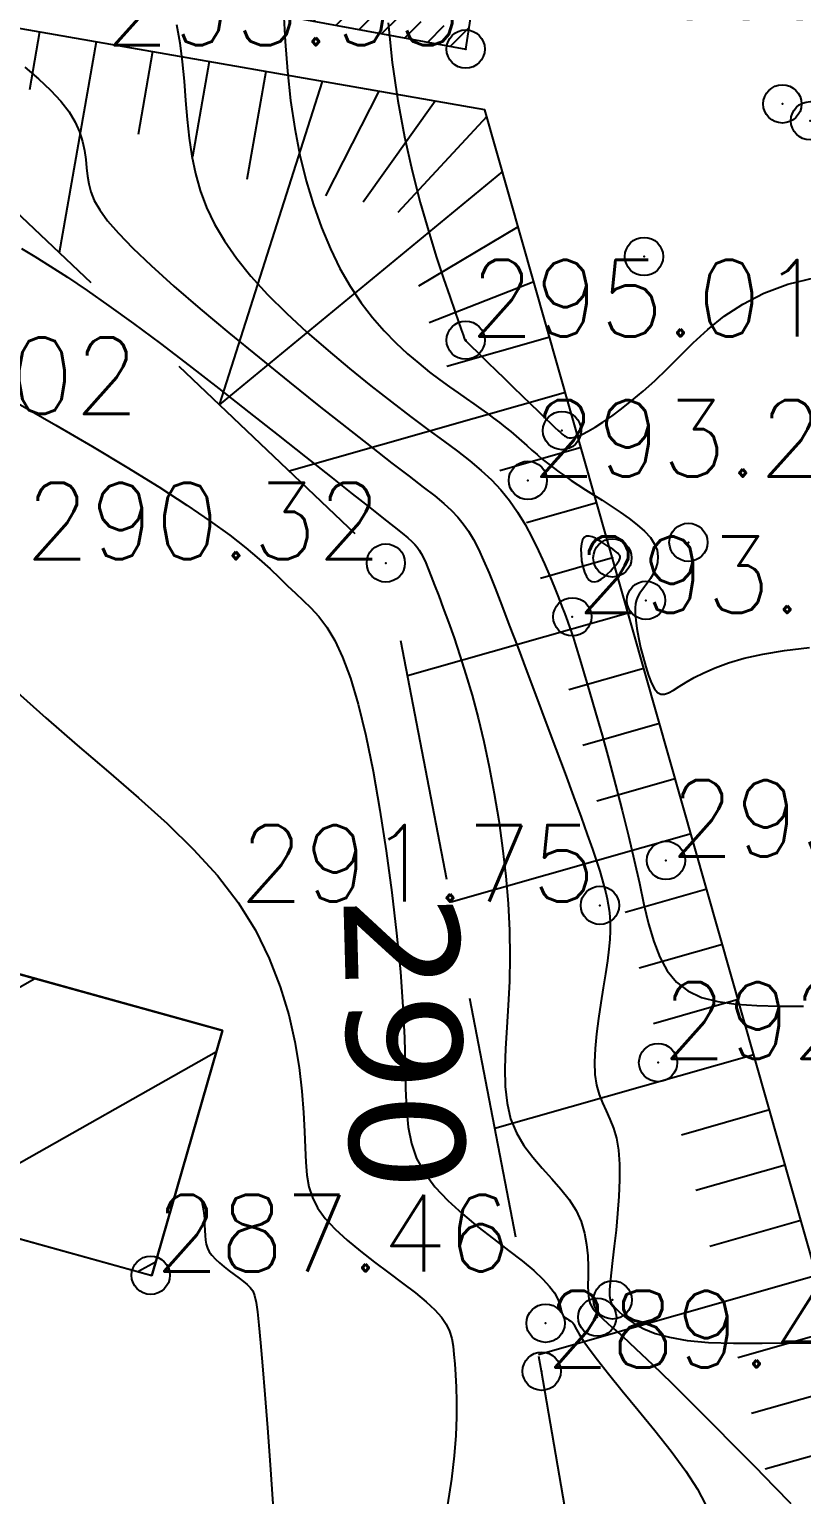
# Model space of a CAD drawing. Header units: millimetres. Extents: x 524954 to 526204, y 9523489 to 9524010.
# Drawn here: x 525953.82 to 525963.91, y 9523738.42 to 9523757.57 of the extents above; entities that cross this region are included whole.
import ezdxf
from ezdxf.enums import TextEntityAlignment as Align

# ---------------------------------------------------------------- set-up
doc = ezdxf.new("R2010")
doc.units = ezdxf.units.MM
doc.header["$PDMODE"] = 32
doc.header["$PDSIZE"] = 0.5
doc.linetypes.add('CACHE2', pattern=[4.7625, 3.175, -1.5875])
for name, color, linetype in [('Bas_Talus', 40, 'CACHE2'), ('Bati', 6, 'Continuous'), ('Bati_H', 1, 'Continuous'), ('Cloture', 7, 'Continuous'), ('CN_01_00', 3, 'Continuous'), ('CN_02_00', 4, 'Continuous'), ('CN_05_00', 6, 'Continuous'), ('CN_10_00', 1, 'Continuous'), ('Cotation Courbes de niveau', 7, 'Continuous'), ('Haut_Talus', 30, 'Continuous'), ('Murs', 1, 'Continuous'), ('Talus', 2, 'Continuous'), ('TopoAlt', 3, 'Continuous'), ('TOPOJIS', 7, 'Continuous'), ('Toponomie', 7, 'CACHE2')]:
    doc.layers.add(name, color=color, linetype=linetype)
doc.styles.add('Simplex 1.0', font='Simplex.shx', dxfattribs={"width": 0.99, "height": 1})
doc.styles.get("Standard").update_dxf_attribs({"font": 'arial.ttf'})
doc.styles.add('Verdana 1.0', font='verdana.ttf', dxfattribs={"width": 0.99, "height": 1})

# ---------------------------------------------------------------- blocks, each defined once
blk = doc.blocks.new('TCPOINT M')
at = {"color": 0}
blk.add_point((0, 0), dxfattribs=at)
at = {"layer": 'TopoAlt', "style": 'Simplex 1.0', "width": 0.99}
blk.add_attdef('ALT', (0.15, 0.15), '', height=1, dxfattribs=at)

msp = doc.modelspace()

# ---------------------------------------------------------------- hatches: boundary and pattern name
at = {"layer": 'Bati_H'}
h = msp.add_hatch(dxfattribs=at)
h.set_pattern_fill('_U', color=256, scale=2, angle=29.4835, style=0, pattern_type=0)
h.set_pattern_definition([(29.48347552, (0, 0), (-0.98434504664, 1.74099535587), [])])
h.paths.add_polyline_path([(525947.304, 9523743.537), (525955.421, 9523741.284), (525956.343, 9523744.486), (525948.226, 9523746.739), (525948.195, 9523746.748)])
at = {"layer": 'Murs'}
h = msp.add_hatch(dxfattribs=at)
h.set_pattern_fill('_U', color=256, scale=0.25, angle=45, style=0, pattern_type=0)
h.set_pattern_definition([(45, (0, 0), (-0.1767766952966, 0.1767766952966), [])])
h.paths.add_polyline_path([(525943.497, 9523786.499), (525939.15, 9523761.062), (525959.522, 9523757.313), (525960.624, 9523764.431), (525961.465, 9523772.198), (525963.029, 9523784.147)])
h.paths.add_polyline_path([(525943.703, 9523786.222), (525939.438, 9523761.264), (525959.315, 9523757.605), (525960.376, 9523764.463), (525961.217, 9523772.228), (525962.748, 9523783.929)], flags=0)

# ---------------------------------------------------------------- linework, layer by layer
at = {"layer": 'Bas_Talus', "flags": 128}
msp.add_lwpolyline([(525965.486, 9523714.445), (525966.272, 9523716.957), (525966.445, 9523722.954), (525961.273, 9523735.625), (525960.515, 9523740.034), (525958.478, 9523750.596), (525953.556, 9523755.272), (525948.822, 9523754.787), (525939.478, 9523755.151), (525934.376, 9523755.444), (525928.247, 9523755.547)], dxfattribs=at)
at = {"layer": 'Bati', "flags": 128}
msp.add_lwpolyline([(525947.304, 9523743.537), (525955.421, 9523741.284), (525956.343, 9523744.486), (525948.226, 9523746.739), (525948.195, 9523746.748)], close=True, dxfattribs=at)
at = {"layer": 'Cloture'}
for p, q in [((525948.226, 9523746.739), (525956.327, 9523744.49)), ((525956.343, 9523744.486), (525955.421, 9523741.284)), ((525947.304, 9523743.537), (525955.405, 9523741.288))]:
    msp.add_line(p, q, dxfattribs=at)
at = {"layer": 'Cloture', "flags": 128}
msp.add_lwpolyline([(525943.497, 9523786.499), (525939.15, 9523761.062), (525959.522, 9523757.313), (525960.624, 9523764.431), (525961.465, 9523772.198), (525963.029, 9523784.147)], close=True, dxfattribs=at)
at = {"layer": 'CN_01_00', "flags": 128}
for points, elevation in [([(525955.744, 9523757.632), (525955.787, 9523757.393), (525955.817, 9523757.145), (525955.84, 9523756.894), (525955.86, 9523756.641), (525955.88, 9523756.391), (525955.906, 9523756.147), (525955.941, 9523755.912), (525955.989, 9523755.685), (525956.052, 9523755.463), (525956.135, 9523755.244), (525956.239, 9523755.026), (525956.368, 9523754.805), (525956.525, 9523754.579), (525956.713, 9523754.347), (525956.933, 9523754.107), (525957.18, 9523753.862), (525957.446, 9523753.615), (525957.723, 9523753.372), (525958.005, 9523753.136), (525958.284, 9523752.911), (525958.552, 9523752.701), (525958.802, 9523752.511), (525959.028, 9523752.342), (525959.231, 9523752.193), (525959.413, 9523752.057), (525959.577, 9523751.93), (525959.724, 9523751.807), (525959.858, 9523751.683), (525959.981, 9523751.554), (525960.094, 9523751.415), (525960.2, 9523751.261), (525960.299, 9523751.098), (525960.391, 9523750.927), (525960.476, 9523750.756), (525960.553, 9523750.587), (525960.623, 9523750.426), (525960.684, 9523750.277), (525960.737, 9523750.144), (525960.781, 9523750.03), (525960.82, 9523749.93), (525960.855, 9523749.834), (525960.89, 9523749.736), (525960.927, 9523749.626), (525960.967, 9523749.496), (525961.015, 9523749.339), (525961.073, 9523749.146), (525961.142, 9523748.912), (525961.22, 9523748.642), (525961.304, 9523748.345), (525961.393, 9523748.027), (525961.482, 9523747.697), (525961.569, 9523747.363), (525961.652, 9523747.032), (525961.726, 9523746.714), (525961.792, 9523746.414), (525961.852, 9523746.135), (525961.913, 9523745.879), (525961.981, 9523745.648), (525962.06, 9523745.443), (525962.156, 9523745.267), (525962.276, 9523745.12), (525962.424, 9523745.004), (525962.604, 9523744.92), (525962.817, 9523744.864), (525963.058, 9523744.829), (525963.327, 9523744.812), (525963.621, 9523744.805), (525963.937, 9523744.804)], 293), ([(525953.715, 9523754.706), (525953.891, 9523754.601), (525954.091, 9523754.477), (525954.318, 9523754.331), (525954.573, 9523754.159), (525954.859, 9523753.958), (525955.179, 9523753.727), (525955.531, 9523753.464), (525955.908, 9523753.177), (525956.297, 9523752.875), (525956.688, 9523752.569), (525957.069, 9523752.269), (525957.428, 9523751.985), (525957.755, 9523751.725), (525958.037, 9523751.502), (525958.267, 9523751.32), (525958.448, 9523751.178), (525958.588, 9523751.069), (525958.691, 9523750.987), (525958.767, 9523750.926), (525958.82, 9523750.879), (525958.858, 9523750.84), (525958.888, 9523750.804), (525958.915, 9523750.765), (525958.942, 9523750.719), (525958.97, 9523750.664), (525959, 9523750.598), (525959.033, 9523750.518), (525959.072, 9523750.421), (525959.116, 9523750.305), (525959.169, 9523750.169), (525959.229, 9523750.008), (525959.297, 9523749.824), (525959.37, 9523749.618), (525959.447, 9523749.389), (525959.526, 9523749.138), (525959.606, 9523748.867), (525959.684, 9523748.575), (525959.76, 9523748.263), (525959.831, 9523747.932), (525959.896, 9523747.586), (525959.954, 9523747.231), (525960.005, 9523746.869), (525960.045, 9523746.505), (525960.076, 9523746.145), (525960.095, 9523745.792), (525960.1, 9523745.451), (525960.093, 9523745.125), (525960.078, 9523744.816), (525960.059, 9523744.524), (525960.043, 9523744.25), (525960.034, 9523743.993), (525960.039, 9523743.754), (525960.063, 9523743.535), (525960.11, 9523743.334), (525960.186, 9523743.151), (525960.284, 9523742.985), (525960.398, 9523742.832), (525960.521, 9523742.687), (525960.647, 9523742.549), (525960.767, 9523742.413), (525960.875, 9523742.277), (525960.965, 9523742.136), (525961.032, 9523741.989), (525961.076, 9523741.839), (525961.103, 9523741.688), (525961.117, 9523741.54), (525961.122, 9523741.4), (525961.122, 9523741.27), (525961.12, 9523741.155), (525961.122, 9523741.057), (525961.13, 9523740.979), (525961.15, 9523740.914), (525961.186, 9523740.853), (525961.242, 9523740.789), (525961.321, 9523740.713), (525961.429, 9523740.616), (525961.57, 9523740.49), (525961.748, 9523740.327), (525961.964, 9523740.121), (525962.211, 9523739.88), (525962.479, 9523739.615), (525962.757, 9523739.337), (525963.036, 9523739.056), (525963.304, 9523738.783), (525963.553, 9523738.528), (525963.771, 9523738.304)], 291), ([(525953.62, 9523748.945), (525954.032, 9523748.571), (525954.445, 9523748.214), (525954.852, 9523747.867), (525955.245, 9523747.528), (525955.619, 9523747.191), (525955.965, 9523746.854), (525956.277, 9523746.512), (525956.548, 9523746.16), (525956.773, 9523745.798), (525956.955, 9523745.428), (525957.099, 9523745.058), (525957.209, 9523744.693), (525957.289, 9523744.34), (525957.346, 9523744.005), (525957.382, 9523743.694), (525957.404, 9523743.414), (525957.416, 9523743.168), (525957.423, 9523742.953), (525957.431, 9523742.765), (525957.446, 9523742.597), (525957.473, 9523742.445), (525957.518, 9523742.304), (525957.587, 9523742.168), (525957.685, 9523742.031), (525957.815, 9523741.89), (525957.972, 9523741.746), (525958.147, 9523741.602), (525958.332, 9523741.458), (525958.518, 9523741.318), (525958.698, 9523741.184), (525958.864, 9523741.057), (525959.006, 9523740.941), (525959.119, 9523740.836), (525959.204, 9523740.739), (525959.267, 9523740.647), (525959.31, 9523740.557), (525959.339, 9523740.463), (525959.358, 9523740.363), (525959.369, 9523740.253), (525959.379, 9523740.129), (525959.389, 9523739.988), (525959.398, 9523739.826), (525959.404, 9523739.641), (525959.404, 9523739.432), (525959.394, 9523739.194), (525959.373, 9523738.926), (525959.337, 9523738.625), (525959.285, 9523738.289)], 289)]:
    msp.add_lwpolyline(points, dxfattribs=dict(at, elevation=elevation))
at = {"layer": 'CN_01_00', "elevation": 293, "flags": 128}
msp.add_lwpolyline([(525961.303, 9523750.87), (525961.26, 9523750.896), (525961.217, 9523750.92), (525961.175, 9523750.938), (525961.136, 9523750.947), (525961.101, 9523750.945), (525961.071, 9523750.929), (525961.049, 9523750.897), (525961.034, 9523750.846), (525961.028, 9523750.78), (525961.03, 9523750.706), (525961.038, 9523750.627), (525961.054, 9523750.549), (525961.075, 9523750.478), (525961.101, 9523750.418), (525961.133, 9523750.376), (525961.17, 9523750.353), (525961.209, 9523750.35), (525961.251, 9523750.361), (525961.293, 9523750.384), (525961.335, 9523750.416), (525961.376, 9523750.453), (525961.413, 9523750.491), (525961.447, 9523750.527), (525961.475, 9523750.559), (525961.499, 9523750.587), (525961.517, 9523750.61), (525961.53, 9523750.631), (525961.539, 9523750.649), (525961.542, 9523750.665), (525961.542, 9523750.68), (525961.536, 9523750.694), (525961.526, 9523750.709), (525961.512, 9523750.724), (525961.494, 9523750.74), (525961.471, 9523750.757), (525961.445, 9523750.776), (525961.415, 9523750.796), (525961.381, 9523750.818), (525961.343, 9523750.843), (525961.303, 9523750.87)], close=True, dxfattribs=at)
at = {"layer": 'CN_02_00', "flags": 128}
for points, elevation in [([(525957.142, 9523757.802), (525957.164, 9523757.412), (525957.193, 9523757.022), (525957.233, 9523756.641), (525957.287, 9523756.275), (525957.355, 9523755.925), (525957.437, 9523755.592), (525957.531, 9523755.277), (525957.637, 9523754.981), (525957.753, 9523754.704), (525957.879, 9523754.447), (525958.014, 9523754.212), (525958.156, 9523753.998), (525958.305, 9523753.804), (525958.456, 9523753.63), (525958.609, 9523753.473), (525958.761, 9523753.332), (525958.909, 9523753.206), (525959.051, 9523753.092), (525959.185, 9523752.991), (525959.309, 9523752.9), (525959.424, 9523752.818), (525959.53, 9523752.744), (525959.628, 9523752.675), (525959.72, 9523752.611), (525959.806, 9523752.55), (525959.887, 9523752.491), (525959.965, 9523752.433), (525960.039, 9523752.373), (525960.112, 9523752.313), (525960.182, 9523752.252), (525960.252, 9523752.192), (525960.32, 9523752.131), (525960.388, 9523752.072), (525960.455, 9523752.013), (525960.524, 9523751.955), (525960.593, 9523751.899), (525960.664, 9523751.844), (525960.739, 9523751.789), (525960.817, 9523751.734), (525960.901, 9523751.676), (525960.99, 9523751.617), (525961.087, 9523751.554), (525961.192, 9523751.487), (525961.305, 9523751.416), (525961.423, 9523751.34), (525961.542, 9523751.261), (525961.657, 9523751.18), (525961.764, 9523751.097), (525961.858, 9523751.013), (525961.936, 9523750.928), (525961.992, 9523750.844), (525962.025, 9523750.762), (525962.035, 9523750.681), (525962.028, 9523750.603), (525962.007, 9523750.529), (525961.976, 9523750.459), (525961.938, 9523750.394), (525961.898, 9523750.336), (525961.858, 9523750.284), (525961.824, 9523750.239), (525961.795, 9523750.198), (525961.771, 9523750.158), (525961.753, 9523750.115), (525961.742, 9523750.066), (525961.736, 9523750.008), (525961.738, 9523749.936), (525961.746, 9523749.848), (525961.761, 9523749.742), (525961.782, 9523749.622), (525961.809, 9523749.494), (525961.84, 9523749.364), (525961.875, 9523749.239), (525961.912, 9523749.124), (525961.951, 9523749.026), (525961.991, 9523748.951), (525962.031, 9523748.903), (525962.073, 9523748.881), (525962.121, 9523748.881), (525962.175, 9523748.9), (525962.238, 9523748.935), (525962.313, 9523748.982), (525962.403, 9523749.038), (525962.509, 9523749.099), (525962.634, 9523749.163), (525962.782, 9523749.228), (525962.957, 9523749.291), (525963.164, 9523749.351), (525963.406, 9523749.406), (525963.689, 9523749.454), (525964.015, 9523749.494)], 294), ([(525953.758, 9523757.077), (525953.936, 9523756.925), (525954.096, 9523756.776), (525954.231, 9523756.632), (525954.337, 9523756.493), (525954.417, 9523756.359), (525954.474, 9523756.229), (525954.513, 9523756.105), (525954.538, 9523755.985), (525954.555, 9523755.87), (525954.567, 9523755.759), (525954.578, 9523755.653), (525954.594, 9523755.55), (525954.622, 9523755.446), (525954.667, 9523755.335), (525954.738, 9523755.212), (525954.841, 9523755.07), (525954.983, 9523754.906), (525955.171, 9523754.712), (525955.412, 9523754.483), (525955.709, 9523754.216), (525956.053, 9523753.92), (525956.428, 9523753.605), (525956.821, 9523753.282), (525957.217, 9523752.96), (525957.603, 9523752.651), (525957.964, 9523752.365), (525958.286, 9523752.114), (525958.558, 9523751.903), (525958.783, 9523751.731), (525958.968, 9523751.589), (525959.117, 9523751.472), (525959.238, 9523751.372), (525959.337, 9523751.283), (525959.419, 9523751.197), (525959.491, 9523751.109), (525959.558, 9523751.012), (525959.623, 9523750.902), (525959.688, 9523750.776), (525959.755, 9523750.63), (525959.827, 9523750.462), (525959.906, 9523750.267), (525959.993, 9523750.043), (525960.092, 9523749.786), (525960.202, 9523749.495), (525960.322, 9523749.178), (525960.448, 9523748.845), (525960.576, 9523748.504), (525960.701, 9523748.168), (525960.821, 9523747.844), (525960.932, 9523747.543), (525961.03, 9523747.275), (525961.112, 9523747.047), (525961.178, 9523746.857), (525961.232, 9523746.699), (525961.275, 9523746.567), (525961.308, 9523746.458), (525961.334, 9523746.365), (525961.354, 9523746.284), (525961.37, 9523746.209), (525961.385, 9523746.135), (525961.397, 9523746.059), (525961.405, 9523745.978), (525961.41, 9523745.889), (525961.41, 9523745.79), (525961.405, 9523745.677), (525961.393, 9523745.548), (525961.374, 9523745.399), (525961.349, 9523745.229), (525961.319, 9523745.043), (525961.287, 9523744.847), (525961.257, 9523744.645), (525961.231, 9523744.445), (525961.213, 9523744.252), (525961.205, 9523744.072), (525961.211, 9523743.911), (525961.233, 9523743.772), (525961.268, 9523743.651), (525961.311, 9523743.542), (525961.359, 9523743.436), (525961.407, 9523743.329), (525961.453, 9523743.212), (525961.492, 9523743.079), (525961.519, 9523742.923), (525961.532, 9523742.741), (525961.533, 9523742.536), (525961.524, 9523742.319), (525961.508, 9523742.097), (525961.487, 9523741.877), (525961.464, 9523741.669), (525961.442, 9523741.481), (525961.423, 9523741.32), (525961.41, 9523741.193), (525961.402, 9523741.096), (525961.402, 9523741.024), (525961.409, 9523740.969), (525961.425, 9523740.927), (525961.448, 9523740.891), (525961.481, 9523740.856), (525961.523, 9523740.816), (525961.577, 9523740.766), (525961.646, 9523740.709), (525961.736, 9523740.648), (525961.852, 9523740.586), (525962.001, 9523740.528), (525962.188, 9523740.477), (525962.417, 9523740.436), (525962.696, 9523740.41), (525963.025, 9523740.399), (525963.398, 9523740.399), (525963.802, 9523740.403), (525964.227, 9523740.403)], 292), ([(525956.069, 9523742.259), (525956.072, 9523742.25), (525956.097, 9523742.133), (525956.106, 9523742.033), (525956.11, 9523741.947), (525956.112, 9523741.872), (525956.115, 9523741.806), (525956.121, 9523741.747), (525956.13, 9523741.694), (525956.146, 9523741.644), (525956.17, 9523741.596), (525956.204, 9523741.549), (525956.25, 9523741.499), (525956.305, 9523741.449), (525956.366, 9523741.398), (525956.431, 9523741.348), (525956.497, 9523741.299), (525956.56, 9523741.252), (525956.618, 9523741.207), (525956.667, 9523741.166), (525956.707, 9523741.128), (525956.738, 9523741.083), (525956.762, 9523741.022), (525956.782, 9523740.934), (525956.8, 9523740.809), (525956.818, 9523740.636), (525956.839, 9523740.405), (525956.864, 9523740.105), (525956.895, 9523739.73), (525956.93, 9523739.294), (525956.967, 9523738.812), (525957.003, 9523738.302)], 288)]:
    msp.add_lwpolyline(points, dxfattribs=dict(at, elevation=elevation))
at = {"layer": 'CN_05_00', "elevation": 295, "flags": 128}
msp.add_lwpolyline([(525958.507, 9523757.654), (525958.561, 9523757.136), (525958.634, 9523756.637), (525958.722, 9523756.164), (525958.822, 9523755.72), (525958.927, 9523755.309), (525959.034, 9523754.936), (525959.138, 9523754.603), (525959.233, 9523754.315), (525959.315, 9523754.077), (525959.38, 9523753.889), (525959.429, 9523753.748), (525959.465, 9523753.646), (525959.489, 9523753.578), (525959.504, 9523753.536), (525959.513, 9523753.513), (525959.517, 9523753.505), (525959.519, 9523753.503), (525959.52, 9523753.501), (525959.524, 9523753.498), (525959.533, 9523753.49), (525959.549, 9523753.474), (525959.574, 9523753.45), (525959.611, 9523753.414), (525959.663, 9523753.364), (525959.731, 9523753.297), (525959.817, 9523753.213), (525959.918, 9523753.115), (525960.028, 9523753.008), (525960.144, 9523752.895), (525960.259, 9523752.783), (525960.371, 9523752.675), (525960.473, 9523752.575), (525960.561, 9523752.49), (525960.633, 9523752.421), (525960.688, 9523752.369), (525960.729, 9523752.33), (525960.76, 9523752.302), (525960.782, 9523752.282), (525960.799, 9523752.269), (525960.812, 9523752.26), (525960.824, 9523752.252), (525960.837, 9523752.244), (525960.854, 9523752.237), (525960.876, 9523752.233), (525960.905, 9523752.234), (525960.943, 9523752.241), (525960.99, 9523752.256), (525961.05, 9523752.282), (525961.124, 9523752.32), (525961.213, 9523752.371), (525961.316, 9523752.436), (525961.432, 9523752.516), (525961.559, 9523752.61), (525961.696, 9523752.719), (525961.843, 9523752.842), (525961.996, 9523752.979), (525962.155, 9523753.132), (525962.32, 9523753.298), (525962.496, 9523753.473), (525962.688, 9523753.649), (525962.901, 9523753.82), (525963.143, 9523753.981), (525963.418, 9523754.123), (525963.733, 9523754.241), (525964.093, 9523754.328)], dxfattribs=at)
at = {"layer": 'CN_10_00', "elevation": 290, "flags": 128}
msp.add_lwpolyline([(525953.674, 9523752.68), (525954.165, 9523752.399), (525954.642, 9523752.119), (525955.094, 9523751.848), (525955.509, 9523751.591), (525955.875, 9523751.354), (525956.184, 9523751.144), (525956.44, 9523750.958), (525956.65, 9523750.793), (525956.823, 9523750.648), (525956.966, 9523750.519), (525957.088, 9523750.403), (525957.195, 9523750.298), (525957.297, 9523750.2), (525957.398, 9523750.107), (525957.5, 9523750.009), (525957.604, 9523749.895), (525957.707, 9523749.757), (525957.811, 9523749.584), (525957.913, 9523749.365), (525958.016, 9523749.091), (525958.116, 9523748.753), (525958.215, 9523748.343), (525958.311, 9523747.875), (525958.401, 9523747.366), (525958.483, 9523746.833), (525958.556, 9523746.292), (525958.619, 9523745.76), (525958.668, 9523745.255), (525958.702, 9523744.794), (525958.721, 9523744.389), (525958.731, 9523744.036), (525958.737, 9523743.73), (525958.749, 9523743.462), (525958.772, 9523743.225), (525958.814, 9523743.012), (525958.881, 9523742.816), (525958.982, 9523742.629), (525959.12, 9523742.445), (525959.289, 9523742.265), (525959.479, 9523742.091), (525959.681, 9523741.922), (525959.884, 9523741.763), (525960.08, 9523741.613), (525960.259, 9523741.475), (525960.412, 9523741.349), (525960.531, 9523741.238), (525960.619, 9523741.141), (525960.681, 9523741.057), (525960.722, 9523740.984), (525960.747, 9523740.923), (525960.762, 9523740.872), (525960.771, 9523740.829), (525960.78, 9523740.795), (525960.793, 9523740.768), (525960.809, 9523740.747), (525960.827, 9523740.731), (525960.847, 9523740.717), (525960.868, 9523740.705), (525960.887, 9523740.694), (525960.905, 9523740.682), (525960.921, 9523740.667), (525960.934, 9523740.648), (525960.948, 9523740.62), (525960.97, 9523740.579), (525961.005, 9523740.52), (525961.059, 9523740.437), (525961.137, 9523740.326), (525961.245, 9523740.182), (525961.388, 9523740), (525961.569, 9523739.778), (525961.776, 9523739.527), (525961.993, 9523739.259), (525962.206, 9523738.989), (525962.398, 9523738.728), (525962.554, 9523738.491), (525962.659, 9523738.29)], dxfattribs=at)
at = {"layer": 'Haut_Talus', "flags": 128}
msp.add_lwpolyline([(525967.078, 9523715.393), (525969.418, 9523722.631), (525959.774, 9523756.519), (525939.115, 9523760.131), (525935.884, 9523761.485), (525927.751, 9523762.611)], dxfattribs=at)
at = {"layer": 'Talus'}
for p, q in [((525953.953, 9523757.537), (525953.821, 9523756.782)), ((525954.691, 9523757.408), (525954.209, 9523754.651)), ((525955.43, 9523757.279), (525955.241, 9523756.196)), ((525956.169, 9523757.149), (525955.951, 9523755.903)), ((525957.647, 9523756.891), (525956.301, 9523752.664)), ((525956.908, 9523757.02), (525956.661, 9523755.61)), ((525958.385, 9523756.762), (525957.691, 9523755.396)), ((525959.124, 9523756.633), (525958.183, 9523755.31)), ((525959.799, 9523756.433), (525958.633, 9523755.176)), ((525960.004, 9523755.711), (525956.301, 9523752.664)), ((525960.21, 9523754.99), (525958.907, 9523754.215)), ((525960.415, 9523754.269), (525959.044, 9523753.734)), ((525960.62, 9523753.547), (525959.274, 9523753.164)), ((525960.825, 9523752.826), (525957.213, 9523751.798)), ((525961.031, 9523752.104), (525959.969, 9523751.802)), ((525961.236, 9523751.383), (525960.316, 9523751.121)), ((525961.441, 9523750.662), (525960.501, 9523750.394)), ((525961.647, 9523749.94), (525958.763, 9523749.12)), ((525961.852, 9523749.219), (525960.87, 9523748.939)), ((525962.057, 9523748.498), (525961.054, 9523748.212)), ((525962.262, 9523747.776), (525961.238, 9523747.485)), ((525962.468, 9523747.055), (525959.333, 9523746.163)), ((525962.673, 9523746.334), (525961.607, 9523746.03)), ((525962.878, 9523745.612), (525961.791, 9523745.303)), ((525963.083, 9523744.891), (525961.976, 9523744.576)), ((525963.289, 9523744.169), (525959.903, 9523743.206)), ((525963.494, 9523743.448), (525962.345, 9523743.121)), ((525963.699, 9523742.727), (525962.529, 9523742.394)), ((525963.905, 9523742.005), (525962.713, 9523741.666)), ((525964.11, 9523741.284), (525960.473, 9523740.249)), ((525964.315, 9523740.563), (525963.079, 9523740.211)), ((525964.52, 9523739.841), (525963.258, 9523739.482)), ((525964.726, 9523739.12), (525963.437, 9523738.753))]:
    msp.add_line(p, q, dxfattribs=at)

# ---------------------------------------------------------------- block references
at = {"layer": 'TOPOJIS'}
ref = msp.add_blockref('TCPOINT M', (525959.522, 9523757.313, 295.93), dxfattribs=at)
ref.add_attrib('ALT', '295.93', dxfattribs={"layer": 'TopoAlt', "height": 1, "style": 'Simplex 1.0', "width": 0.99}).set_placement((525959.472, 9523757.363, 295.93), align=Align.RIGHT)
ref = msp.add_blockref('TCPOINT M', (525964.023, 9523756.376, 295.32), dxfattribs=at)
ref.add_attrib('ALT', '295.32', (525964.073, 9523756.426, 295.32), dxfattribs={"layer": 'TopoAlt', "height": 1, "style": 'Simplex 1.0', "width": 0.99})
for p in [(525963.662, 9523756.596, 295.4), (525961.853, 9523754.602, 295.58), (525960.781, 9523752.327, 295.09), (525962.434, 9523750.866, 294.25), (525961.44, 9523750.663, 292.79), (525961.879, 9523750.108, 294.25), (525961.443, 9523740.966, 292.26), (525961.242, 9523740.74, 290.37), (525960.567, 9523740.661, 289.48)]:
    msp.add_blockref('TCPOINT M', p, dxfattribs=at)
ref = msp.add_blockref('TCPOINT M', (525959.522, 9523753.508, 295.01), dxfattribs=at)
ref.add_attrib('ALT', '295.01', (525959.572, 9523753.558, 295.01), dxfattribs={"layer": 'TopoAlt', "height": 1, "style": 'Simplex 1.0', "width": 0.99})
ref = msp.add_blockref('TCPOINT M', (525950.538, 9523752.494, 289.02), dxfattribs=at)
ref.add_attrib('ALT', '289.02', (525950.588, 9523752.544, 289.02), dxfattribs={"layer": 'TopoAlt', "height": 1, "style": 'Simplex 1.0', "width": 0.99})
ref = msp.add_blockref('TCPOINT M', (525960.335, 9523751.676, 293.27), dxfattribs=at)
ref.add_attrib('ALT', '293.27', (525960.385, 9523751.726, 293.27), dxfattribs={"layer": 'TopoAlt', "height": 1, "style": 'Simplex 1.0', "width": 0.99})
ref = msp.add_blockref('TCPOINT M', (525958.478, 9523750.596, 290.32), dxfattribs=at)
ref.add_attrib('ALT', '290.32', dxfattribs={"layer": 'TopoAlt', "height": 1, "style": 'Simplex 1.0', "width": 0.99}).set_placement((525958.428, 9523750.646, 290.32), align=Align.RIGHT)
ref = msp.add_blockref('TCPOINT M', (525960.916, 9523749.893, 293.1), dxfattribs=at)
ref.add_attrib('ALT', '293.10', (525960.966, 9523749.943, 293.1), dxfattribs={"layer": 'TopoAlt', "height": 1, "style": 'Simplex 1.0', "width": 0.99})
ref = msp.add_blockref('TCPOINT M', (525962.14, 9523746.71, 293.67), dxfattribs=at)
ref.add_attrib('ALT', '293.67', (525962.19, 9523746.76, 293.67), dxfattribs={"layer": 'TopoAlt', "height": 1, "style": 'Simplex 1.0', "width": 0.99})
ref = msp.add_blockref('TCPOINT M', (525961.277, 9523746.122, 291.75), dxfattribs=at)
ref.add_attrib('ALT', '291.75', dxfattribs={"layer": 'TopoAlt', "height": 1, "style": 'Simplex 1.0', "width": 0.99}).set_placement((525961.227, 9523746.172, 291.75), align=Align.RIGHT)
ref = msp.add_blockref('TCPOINT M', (525962.037, 9523744.068, 292.81), dxfattribs=at)
ref.add_attrib('ALT', '292.81', (525962.087, 9523744.118, 292.81), dxfattribs={"layer": 'TopoAlt', "height": 1, "style": 'Simplex 1.0', "width": 0.99})
ref = msp.add_blockref('TCPOINT M', (525955.405, 9523741.288, 287.46), dxfattribs=at)
ref.add_attrib('ALT', '287.46', (525955.455, 9523741.338, 287.46), dxfattribs={"layer": 'TopoAlt', "height": 1, "style": 'Simplex 1.0', "width": 0.99})
ref = msp.add_blockref('TCPOINT M', (525960.515, 9523740.034, 289.45), dxfattribs=at)
ref.add_attrib('ALT', '289.45', (525960.565, 9523740.084, 289.45), dxfattribs={"layer": 'TopoAlt', "height": 1, "style": 'Simplex 1.0', "width": 0.99})

# ---------------------------------------------------------------- texts
at = {"layer": 'Cotation Courbes de niveau', "style": 'Verdana 1.0', "width": 0.99}
msp.add_text('290', height=1.5, rotation=271.52, dxfattribs=at).set_placement((525958.723, 9523744.329, 290), align=Align.MIDDLE_CENTER)
at = {"layer": 'Toponomie', "insert": (525944.724, 9523758.703), "char_height": 1, "width": 42.68298, "attachment_point": 1}
msp.add_mtext('\\pxqc;Fosse Septique', dxfattribs=at)

doc.saveas('drawing.dxf')
